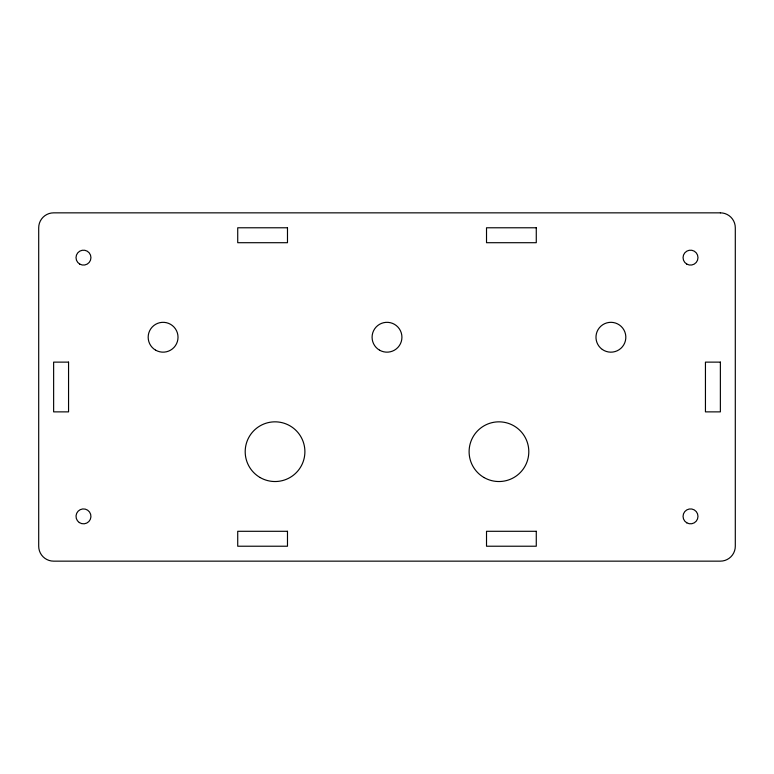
<?xml version="1.0" encoding="UTF-8"?>
<svg xmlns="http://www.w3.org/2000/svg" width="774" height="774" viewBox="0 0 774 774"><rect width="100%" height="100%" fill="white"/><g stroke="black" fill="none" stroke-linecap="round" stroke-linejoin="round"><path stroke-width="1.16" d="M720.371 212.85L53.629 212.85A14.929 14.929 0 0 0 38.7 227.779L38.7 546.221A14.929 14.929 0 0 0 53.629 561.15L720.371 561.15A14.929 14.929 0 0 0 735.3 546.221L735.3 227.779A14.929 14.929 0 0 0 720.371 212.85M287.483 227.779L237.724 227.779L237.724 242.707L287.483 242.707L287.483 227.779M536.276 227.779L486.517 227.779L486.517 242.707L536.276 242.707L536.276 227.779M68.557 362.126L53.629 362.126L53.629 411.874L68.557 411.874L68.557 362.126M720.371 362.126L705.443 362.126L705.443 411.874L720.371 411.874L720.371 362.126M287.483 531.293L237.724 531.293L237.724 546.221L287.483 546.221L287.483 531.293M536.276 531.293L486.517 531.293L486.517 546.221L536.276 546.221L536.276 531.293M686.79 522.837A7.459 7.459 0 0 0 697.984 516.364A7.459 7.459 0 0 0 686.79 509.902A7.459 7.459 0 0 0 686.79 522.837M79.296 522.547A7.459 7.459 0 0 0 90.926 516.897A7.459 7.459 0 0 0 80.215 509.66A7.459 7.459 0 0 0 79.296 522.547M686.79 264.098A7.459 7.459 0 0 0 697.984 257.636A7.459 7.459 0 0 0 686.79 251.163A7.459 7.459 0 0 0 686.79 264.098M79.751 264.098A7.459 7.459 0 0 0 90.945 257.636A7.459 7.459 0 0 0 79.751 251.163A7.459 7.459 0 0 0 79.751 264.098M379.541 350.167A14.929 14.929 0 0 0 401.929 337.241A14.929 14.929 0 0 0 379.541 324.316A14.929 14.929 0 0 0 379.541 350.167M602.307 349.451A14.929 14.929 0 0 0 625.769 338.586A14.929 14.929 0 0 0 604.639 323.696A14.929 14.929 0 0 0 602.307 349.451M155.632 350.167A14.929 14.929 0 0 0 178.02 337.241A14.929 14.929 0 0 0 155.632 324.316A14.929 14.929 0 0 0 155.632 350.167M260.122 477.539A29.857 29.857 0 0 0 304.898 451.687A29.857 29.857 0 0 0 260.122 425.826A29.857 29.857 0 0 0 260.122 477.539M484.031 477.539A29.857 29.857 0 0 0 528.806 451.687A29.857 29.857 0 0 0 484.031 425.826A29.857 29.857 0 0 0 484.031 477.539"/></g></svg>
